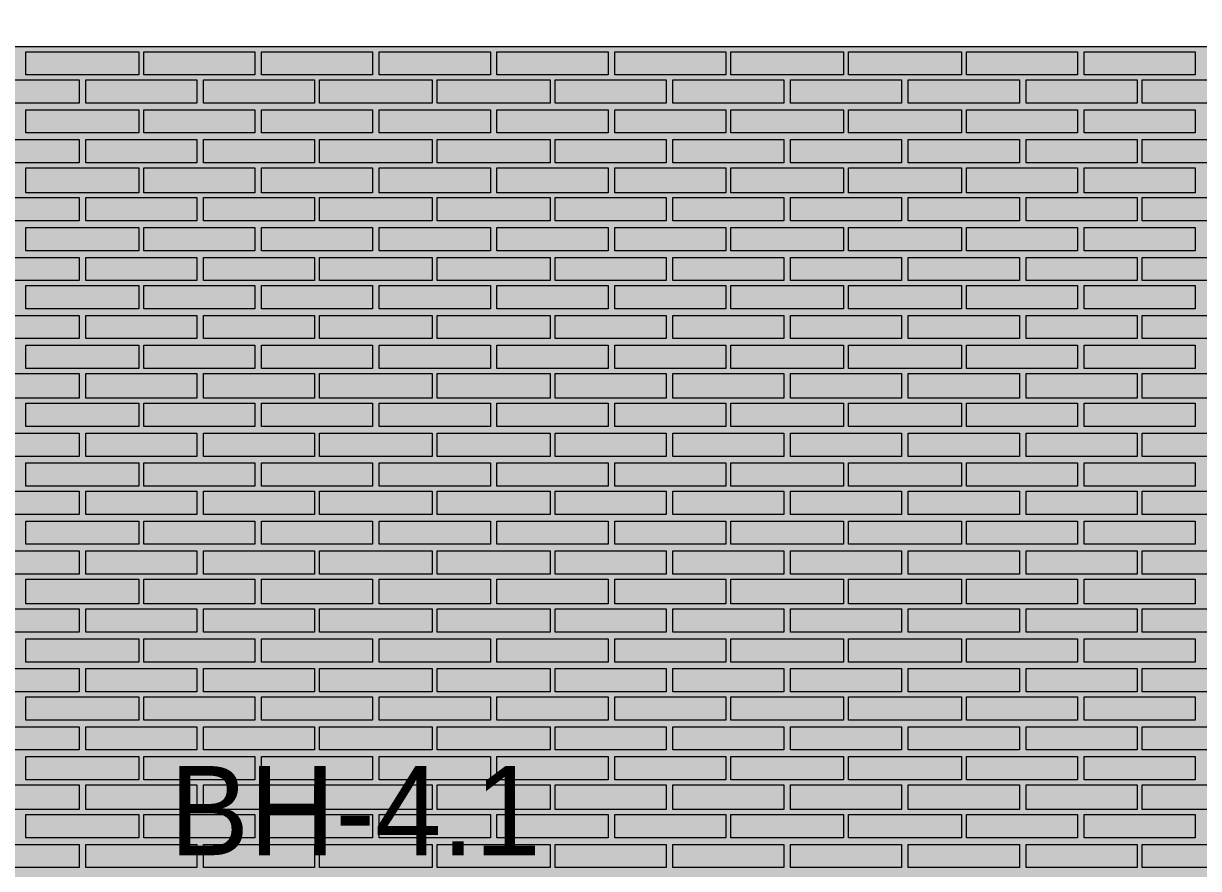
# Model space of a CAD drawing. Header units: millimetres. Extents: x -28928 to 100580, y -22867 to 36490.
# Drawn here: x 56261 to 59258, y 27993 to 30148 of the extents above; entities that cross this region are included whole.
import ezdxf

# ---------------------------------------------------------------- set-up
doc = ezdxf.new("R2010")
doc.units = ezdxf.units.MM
doc.layers.add('PDF _Геометрия', color=7, linetype='Continuous', true_color=0x8f8e8d)
doc.layers.add('PDF _Сплошная заливка', color=7, linetype='Continuous', true_color=0xffffff)
doc.layers.add('PDF _Текст', color=7, linetype='Continuous')

msp = doc.modelspace()

# ---------------------------------------------------------------- hatches: boundary and pattern name
at = {"layer": 'PDF _Сплошная заливка', "true_color": 0xdcd6cf, "transparency": 33554559}
msp.add_hatch(color=254, dxfattribs=at).paths.add_polyline_path([(64868.4, 16343.4), (64868.4, 19592.6), (66268.7, 19592.6), (66268.7, 16343.4), (82239.9, 16343.4), (82239.9, 30089.1), (52662.6, 30089.1), (52662.6, 16343.4), (62173.4, 16343.4), (62173.4, 19592.6), (64271.8, 19592.6), (64271.8, 16343.4)])

# ---------------------------------------------------------------- linework, layer by layer
at = {"layer": 'PDF _Геометрия', "color": 7, "lineweight": 9}
msp.add_lwpolyline([(82320.3, 30089.1), (82320.3, 30207.6), (82320.3, 30089.1), (-21934.3, 30089.1), (-21934.3, 30207.6), (82320.3, 30207.6)], dxfattribs=at)
at = {"layer": 'PDF _Геометрия', "lineweight": 9}
for points in [[(56554.9, 30076.4), (56554.9, 30017.2), (56267.2, 30017.2), (56267.2, 30076.4)], [(56851.1, 30076.4), (56851.1, 30017.2), (56567.6, 30017.2), (56567.6, 30076.4)], [(57151.4, 30076.4), (57151.4, 30017.2), (56868, 30017.2), (56868, 30076.4)], [(57451.8, 30076.4), (57451.8, 30017.2), (57168.4, 30017.2), (57168.4, 30076.4)], [(57752.2, 30076.4), (57752.2, 30017.2), (57468.7, 30017.2), (57468.7, 30076.4)], [(58052.6, 30076.4), (58052.6, 30017.2), (57769.1, 30017.2), (57769.1, 30076.4)], [(58353, 30076.4), (58353, 30017.2), (58065.3, 30017.2), (58065.3, 30076.4)], [(58653.4, 30076.4), (58653.4, 30017.2), (58365.7, 30017.2), (58365.7, 30076.4)], [(58949.5, 30076.4), (58949.5, 30017.2), (58666.1, 30017.2), (58666.1, 30076.4)], [(59249.9, 30076.4), (59249.9, 30017.2), (58966.4, 30017.2), (58966.4, 30076.4)], [(56402.6, 29945.3), (56258.7, 29945.3), (56119.1, 29945.3), (56119.1, 30004.5), (56258.7, 30004.5), (56402.6, 30004.5)], [(56703, 29945.3), (56559.1, 29945.3), (56419.5, 29945.3), (56419.5, 30004.5), (56559.1, 30004.5), (56703, 30004.5)], [(57003.4, 29945.3), (56859.5, 29945.3), (56719.9, 29945.3), (56719.9, 30004.5), (56859.5, 30004.5), (57003.4, 30004.5)], [(57303.7, 29945.3), (57159.9, 29945.3), (57016.1, 29945.3), (57016.1, 30004.5), (57159.9, 30004.5), (57303.7, 30004.5)], [(57604.1, 29945.3), (57460.3, 29945.3), (57316.4, 29945.3), (57316.4, 30004.5), (57460.3, 30004.5), (57604.1, 30004.5)], [(57900.3, 29945.3), (57760.7, 29945.3), (57616.8, 29945.3), (57616.8, 30004.5), (57760.7, 30004.5), (57900.3, 30004.5)], [(58200.7, 29945.3), (58061.1, 29945.3), (57917.2, 29945.3), (57917.2, 30004.5), (58061.1, 30004.5), (58200.7, 30004.5)], [(58501.1, 29945.3), (58361.4, 29945.3), (58217.6, 29945.3), (58217.6, 30004.5), (58361.4, 30004.5), (58501.1, 30004.5)], [(58801.4, 29945.3), (58657.6, 29945.3), (58518, 29945.3), (58518, 30004.5), (58657.6, 30004.5), (58801.4, 30004.5)], [(59101.8, 29945.3), (58958, 29945.3), (58818.4, 29945.3), (58818.4, 30004.5), (58958, 30004.5), (59101.8, 30004.5)], [(59402.2, 29945.3), (59258.4, 29945.3), (59114.5, 29945.3), (59114.5, 30004.5), (59258.4, 30004.5), (59402.2, 30004.5)], [(56554.9, 29928.4), (56554.9, 29869.1), (56267.2, 29869.1), (56267.2, 29928.4)], [(56851.1, 29928.4), (56851.1, 29869.1), (56567.6, 29869.1), (56567.6, 29928.4)], [(57151.4, 29928.4), (57151.4, 29869.1), (56868, 29869.1), (56868, 29928.4)], [(57451.8, 29928.4), (57451.8, 29869.1), (57168.4, 29869.1), (57168.4, 29928.4)], [(57752.2, 29928.4), (57752.2, 29869.1), (57468.7, 29869.1), (57468.7, 29928.4)], [(58052.6, 29928.4), (58052.6, 29869.1), (57769.1, 29869.1), (57769.1, 29928.4)], [(58353, 29928.4), (58353, 29869.1), (58065.3, 29869.1), (58065.3, 29928.4)], [(58653.4, 29928.4), (58653.4, 29869.1), (58365.7, 29869.1), (58365.7, 29928.4)], [(58949.5, 29928.4), (58949.5, 29869.1), (58666.1, 29869.1), (58666.1, 29928.4)], [(59249.9, 29928.4), (59249.9, 29869.1), (58966.4, 29869.1), (58966.4, 29928.4)], [(56402.6, 29793), (56258.7, 29793), (56119.1, 29793), (56119.1, 29852.2), (56258.7, 29852.2), (56402.6, 29852.2)], [(56703, 29793), (56559.1, 29793), (56419.5, 29793), (56419.5, 29852.2), (56559.1, 29852.2), (56703, 29852.2)], [(57003.4, 29793), (56859.5, 29793), (56719.9, 29793), (56719.9, 29852.2), (56859.5, 29852.2), (57003.4, 29852.2)], [(57303.7, 29793), (57159.9, 29793), (57016.1, 29793), (57016.1, 29852.2), (57159.9, 29852.2), (57303.7, 29852.2)], [(57604.1, 29793), (57460.3, 29793), (57316.4, 29793), (57316.4, 29852.2), (57460.3, 29852.2), (57604.1, 29852.2)], [(57900.3, 29793), (57760.7, 29793), (57616.8, 29793), (57616.8, 29852.2), (57760.7, 29852.2), (57900.3, 29852.2)], [(58200.7, 29793), (58061.1, 29793), (57917.2, 29793), (57917.2, 29852.2), (58061.1, 29852.2), (58200.7, 29852.2)], [(58501.1, 29793), (58361.4, 29793), (58217.6, 29793), (58217.6, 29852.2), (58361.4, 29852.2), (58501.1, 29852.2)], [(58801.4, 29793), (58657.6, 29793), (58518, 29793), (58518, 29852.2), (58657.6, 29852.2), (58801.4, 29852.2)], [(59101.8, 29793), (58958, 29793), (58818.4, 29793), (58818.4, 29852.2), (58958, 29852.2), (59101.8, 29852.2)], [(59402.2, 29793), (59258.4, 29793), (59114.5, 29793), (59114.5, 29852.2), (59258.4, 29852.2), (59402.2, 29852.2)], [(56554.9, 29780.3), (56554.9, 29716.8), (56267.2, 29716.8), (56267.2, 29780.3)], [(56851.1, 29780.3), (56851.1, 29716.8), (56567.6, 29716.8), (56567.6, 29780.3)], [(57151.4, 29780.3), (57151.4, 29716.8), (56868, 29716.8), (56868, 29780.3)], [(57451.8, 29780.3), (57451.8, 29716.8), (57168.4, 29716.8), (57168.4, 29780.3)], [(57752.2, 29780.3), (57752.2, 29716.8), (57468.7, 29716.8), (57468.7, 29780.3)], [(58052.6, 29780.3), (58052.6, 29716.8), (57769.1, 29716.8), (57769.1, 29780.3)], [(58353, 29780.3), (58353, 29716.8), (58065.3, 29716.8), (58065.3, 29780.3)], [(58653.4, 29780.3), (58653.4, 29716.8), (58365.7, 29716.8), (58365.7, 29780.3)], [(58949.5, 29780.3), (58949.5, 29716.8), (58666.1, 29716.8), (58666.1, 29780.3)], [(59249.9, 29780.3), (59249.9, 29716.8), (58966.4, 29716.8), (58966.4, 29780.3)], [(56402.6, 29644.9), (56258.7, 29644.9), (56119.1, 29644.9), (56119.1, 29704.1), (56258.7, 29704.1), (56402.6, 29704.1)], [(56703, 29644.9), (56559.1, 29644.9), (56419.5, 29644.9), (56419.5, 29704.1), (56559.1, 29704.1), (56703, 29704.1)], [(57003.4, 29644.9), (56859.5, 29644.9), (56719.9, 29644.9), (56719.9, 29704.1), (56859.5, 29704.1), (57003.4, 29704.1)], [(57303.7, 29644.9), (57159.9, 29644.9), (57016.1, 29644.9), (57016.1, 29704.1), (57159.9, 29704.1), (57303.7, 29704.1)], [(57604.1, 29644.9), (57460.3, 29644.9), (57316.4, 29644.9), (57316.4, 29704.1), (57460.3, 29704.1), (57604.1, 29704.1)], [(57900.3, 29644.9), (57760.7, 29644.9), (57616.8, 29644.9), (57616.8, 29704.1), (57760.7, 29704.1), (57900.3, 29704.1)], [(58200.7, 29644.9), (58061.1, 29644.9), (57917.2, 29644.9), (57917.2, 29704.1), (58061.1, 29704.1), (58200.7, 29704.1)], [(58501.1, 29644.9), (58361.4, 29644.9), (58217.6, 29644.9), (58217.6, 29704.1), (58361.4, 29704.1), (58501.1, 29704.1)], [(58801.4, 29644.9), (58657.6, 29644.9), (58518, 29644.9), (58518, 29704.1), (58657.6, 29704.1), (58801.4, 29704.1)], [(59101.8, 29644.9), (58958, 29644.9), (58818.4, 29644.9), (58818.4, 29704.1), (58958, 29704.1), (59101.8, 29704.1)], [(59402.2, 29644.9), (59258.4, 29644.9), (59114.5, 29644.9), (59114.5, 29704.1), (59258.4, 29704.1), (59402.2, 29704.1)], [(56554.9, 29628), (56554.9, 29568.7), (56267.2, 29568.7), (56267.2, 29628)], [(56851.1, 29628), (56851.1, 29568.7), (56567.6, 29568.7), (56567.6, 29628)], [(57151.4, 29628), (57151.4, 29568.7), (56868, 29568.7), (56868, 29628)], [(57451.8, 29628), (57451.8, 29568.7), (57168.4, 29568.7), (57168.4, 29628)], [(57752.2, 29628), (57752.2, 29568.7), (57468.7, 29568.7), (57468.7, 29628)], [(58052.6, 29628), (58052.6, 29568.7), (57769.1, 29568.7), (57769.1, 29628)], [(58353, 29628), (58353, 29568.7), (58065.3, 29568.7), (58065.3, 29628)], [(58653.4, 29628), (58653.4, 29568.7), (58365.7, 29568.7), (58365.7, 29628)], [(58949.5, 29628), (58949.5, 29568.7), (58666.1, 29568.7), (58666.1, 29628)], [(59249.9, 29628), (59249.9, 29568.7), (58966.4, 29568.7), (58966.4, 29628)], [(56402.6, 29492.6), (56258.7, 29492.6), (56119.1, 29492.6), (56119.1, 29551.8), (56258.7, 29551.8), (56402.6, 29551.8)], [(56703, 29492.6), (56559.1, 29492.6), (56419.5, 29492.6), (56419.5, 29551.8), (56559.1, 29551.8), (56703, 29551.8)], [(57003.4, 29492.6), (56859.5, 29492.6), (56719.9, 29492.6), (56719.9, 29551.8), (56859.5, 29551.8), (57003.4, 29551.8)], [(57303.7, 29492.6), (57159.9, 29492.6), (57016.1, 29492.6), (57016.1, 29551.8), (57159.9, 29551.8), (57303.7, 29551.8)], [(57604.1, 29492.6), (57460.3, 29492.6), (57316.4, 29492.6), (57316.4, 29551.8), (57460.3, 29551.8), (57604.1, 29551.8)], [(57900.3, 29492.6), (57760.7, 29492.6), (57616.8, 29492.6), (57616.8, 29551.8), (57760.7, 29551.8), (57900.3, 29551.8)], [(58200.7, 29492.6), (58061.1, 29492.6), (57917.2, 29492.6), (57917.2, 29551.8), (58061.1, 29551.8), (58200.7, 29551.8)], [(58501.1, 29492.6), (58361.4, 29492.6), (58217.6, 29492.6), (58217.6, 29551.8), (58361.4, 29551.8), (58501.1, 29551.8)], [(58801.4, 29492.6), (58657.6, 29492.6), (58518, 29492.6), (58518, 29551.8), (58657.6, 29551.8), (58801.4, 29551.8)], [(59101.8, 29492.6), (58958, 29492.6), (58818.4, 29492.6), (58818.4, 29551.8), (58958, 29551.8), (59101.8, 29551.8)], [(59402.2, 29492.6), (59258.4, 29492.6), (59114.5, 29492.6), (59114.5, 29551.8), (59258.4, 29551.8), (59402.2, 29551.8)], [(56554.9, 29479.9), (56554.9, 29420.7), (56267.2, 29420.7), (56267.2, 29479.9)], [(56851.1, 29479.9), (56851.1, 29420.7), (56567.6, 29420.7), (56567.6, 29479.9)], [(57151.4, 29479.9), (57151.4, 29420.7), (56868, 29420.7), (56868, 29479.9)], [(57451.8, 29479.9), (57451.8, 29420.7), (57168.4, 29420.7), (57168.4, 29479.9)], [(57752.2, 29479.9), (57752.2, 29420.7), (57468.7, 29420.7), (57468.7, 29479.9)], [(58052.6, 29479.9), (58052.6, 29420.7), (57769.1, 29420.7), (57769.1, 29479.9)], [(58353, 29479.9), (58353, 29420.7), (58065.3, 29420.7), (58065.3, 29479.9)], [(58653.4, 29479.9), (58653.4, 29420.7), (58365.7, 29420.7), (58365.7, 29479.9)], [(58949.5, 29479.9), (58949.5, 29420.7), (58666.1, 29420.7), (58666.1, 29479.9)], [(59249.9, 29479.9), (59249.9, 29420.7), (58966.4, 29420.7), (58966.4, 29479.9)], [(56402.6, 29344.5), (56258.7, 29344.5), (56119.1, 29344.5), (56119.1, 29403.7), (56258.7, 29403.7), (56402.6, 29403.7)], [(56703, 29344.5), (56559.1, 29344.5), (56419.5, 29344.5), (56419.5, 29403.7), (56559.1, 29403.7), (56703, 29403.7)], [(57003.4, 29344.5), (56859.5, 29344.5), (56719.9, 29344.5), (56719.9, 29403.7), (56859.5, 29403.7), (57003.4, 29403.7)], [(57303.7, 29344.5), (57159.9, 29344.5), (57016.1, 29344.5), (57016.1, 29403.7), (57159.9, 29403.7), (57303.7, 29403.7)], [(57604.1, 29344.5), (57460.3, 29344.5), (57316.4, 29344.5), (57316.4, 29403.7), (57460.3, 29403.7), (57604.1, 29403.7)], [(57900.3, 29344.5), (57760.7, 29344.5), (57616.8, 29344.5), (57616.8, 29403.7), (57760.7, 29403.7), (57900.3, 29403.7)], [(58200.7, 29344.5), (58061.1, 29344.5), (57917.2, 29344.5), (57917.2, 29403.7), (58061.1, 29403.7), (58200.7, 29403.7)], [(58501.1, 29344.5), (58361.4, 29344.5), (58217.6, 29344.5), (58217.6, 29403.7), (58361.4, 29403.7), (58501.1, 29403.7)], [(58801.4, 29344.5), (58657.6, 29344.5), (58518, 29344.5), (58518, 29403.7), (58657.6, 29403.7), (58801.4, 29403.7)], [(59101.8, 29344.5), (58958, 29344.5), (58818.4, 29344.5), (58818.4, 29403.7), (58958, 29403.7), (59101.8, 29403.7)], [(59402.2, 29344.5), (59258.4, 29344.5), (59114.5, 29344.5), (59114.5, 29403.7), (59258.4, 29403.7), (59402.2, 29403.7)], [(56554.9, 29327.6), (56554.9, 29268.4), (56267.2, 29268.4), (56267.2, 29327.6)], [(56851.1, 29327.6), (56851.1, 29268.4), (56567.6, 29268.4), (56567.6, 29327.6)], [(57151.4, 29327.6), (57151.4, 29268.4), (56868, 29268.4), (56868, 29327.6)], [(57451.8, 29327.6), (57451.8, 29268.4), (57168.4, 29268.4), (57168.4, 29327.6)], [(57752.2, 29327.6), (57752.2, 29268.4), (57468.7, 29268.4), (57468.7, 29327.6)], [(58052.6, 29327.6), (58052.6, 29268.4), (57769.1, 29268.4), (57769.1, 29327.6)], [(58353, 29327.6), (58353, 29268.4), (58065.3, 29268.4), (58065.3, 29327.6)], [(58653.4, 29327.6), (58653.4, 29268.4), (58365.7, 29268.4), (58365.7, 29327.6)], [(58949.5, 29327.6), (58949.5, 29268.4), (58666.1, 29268.4), (58666.1, 29327.6)], [(59249.9, 29327.6), (59249.9, 29268.4), (58966.4, 29268.4), (58966.4, 29327.6)], [(56402.6, 29192.2), (56258.7, 29192.2), (56119.1, 29192.2), (56119.1, 29255.7), (56258.7, 29255.7), (56402.6, 29255.7)], [(56703, 29192.2), (56559.1, 29192.2), (56419.5, 29192.2), (56419.5, 29255.7), (56559.1, 29255.7), (56703, 29255.7)], [(57003.4, 29192.2), (56859.5, 29192.2), (56719.9, 29192.2), (56719.9, 29255.7), (56859.5, 29255.7), (57003.4, 29255.7)], [(57303.7, 29192.2), (57159.9, 29192.2), (57016.1, 29192.2), (57016.1, 29255.7), (57159.9, 29255.7), (57303.7, 29255.7)], [(57604.1, 29192.2), (57460.3, 29192.2), (57316.4, 29192.2), (57316.4, 29255.7), (57460.3, 29255.7), (57604.1, 29255.7)], [(57900.3, 29192.2), (57760.7, 29192.2), (57616.8, 29192.2), (57616.8, 29255.7), (57760.7, 29255.7), (57900.3, 29255.7)], [(58200.7, 29192.2), (58061.1, 29192.2), (57917.2, 29192.2), (57917.2, 29255.7), (58061.1, 29255.7), (58200.7, 29255.7)], [(58501.1, 29192.2), (58361.4, 29192.2), (58217.6, 29192.2), (58217.6, 29255.7), (58361.4, 29255.7), (58501.1, 29255.7)], [(58801.4, 29192.2), (58657.6, 29192.2), (58518, 29192.2), (58518, 29255.7), (58657.6, 29255.7), (58801.4, 29255.7)], [(59101.8, 29192.2), (58958, 29192.2), (58818.4, 29192.2), (58818.4, 29255.7), (58958, 29255.7), (59101.8, 29255.7)], [(59402.2, 29192.2), (59258.4, 29192.2), (59114.5, 29192.2), (59114.5, 29255.7), (59258.4, 29255.7), (59402.2, 29255.7)], [(56554.9, 29179.5), (56554.9, 29120.3), (56267.2, 29120.3), (56267.2, 29179.5)], [(56851.1, 29179.5), (56851.1, 29120.3), (56567.6, 29120.3), (56567.6, 29179.5)], [(57151.4, 29179.5), (57151.4, 29120.3), (56868, 29120.3), (56868, 29179.5)], [(57451.8, 29179.5), (57451.8, 29120.3), (57168.4, 29120.3), (57168.4, 29179.5)], [(57752.2, 29179.5), (57752.2, 29120.3), (57468.7, 29120.3), (57468.7, 29179.5)], [(58052.6, 29179.5), (58052.6, 29120.3), (57769.1, 29120.3), (57769.1, 29179.5)], [(58353, 29179.5), (58353, 29120.3), (58065.3, 29120.3), (58065.3, 29179.5)], [(58653.4, 29179.5), (58653.4, 29120.3), (58365.7, 29120.3), (58365.7, 29179.5)], [(58949.5, 29179.5), (58949.5, 29120.3), (58666.1, 29120.3), (58666.1, 29179.5)], [(59249.9, 29179.5), (59249.9, 29120.3), (58966.4, 29120.3), (58966.4, 29179.5)], [(56402.6, 29044.1), (56258.7, 29044.1), (56119.1, 29044.1), (56119.1, 29103.4), (56258.7, 29103.4), (56402.6, 29103.4)], [(56703, 29044.1), (56559.1, 29044.1), (56419.5, 29044.1), (56419.5, 29103.4), (56559.1, 29103.4), (56703, 29103.4)], [(57003.4, 29044.1), (56859.5, 29044.1), (56719.9, 29044.1), (56719.9, 29103.4), (56859.5, 29103.4), (57003.4, 29103.4)], [(57303.7, 29044.1), (57159.9, 29044.1), (57016.1, 29044.1), (57016.1, 29103.4), (57159.9, 29103.4), (57303.7, 29103.4)], [(57604.1, 29044.1), (57460.3, 29044.1), (57316.4, 29044.1), (57316.4, 29103.4), (57460.3, 29103.4), (57604.1, 29103.4)], [(57900.3, 29044.1), (57760.7, 29044.1), (57616.8, 29044.1), (57616.8, 29103.4), (57760.7, 29103.4), (57900.3, 29103.4)], [(58200.7, 29044.1), (58061.1, 29044.1), (57917.2, 29044.1), (57917.2, 29103.4), (58061.1, 29103.4), (58200.7, 29103.4)], [(58501.1, 29044.1), (58361.4, 29044.1), (58217.6, 29044.1), (58217.6, 29103.4), (58361.4, 29103.4), (58501.1, 29103.4)], [(58801.4, 29044.1), (58657.6, 29044.1), (58518, 29044.1), (58518, 29103.4), (58657.6, 29103.4), (58801.4, 29103.4)], [(59101.8, 29044.1), (58958, 29044.1), (58818.4, 29044.1), (58818.4, 29103.4), (58958, 29103.4), (59101.8, 29103.4)], [(59402.2, 29044.1), (59258.4, 29044.1), (59114.5, 29044.1), (59114.5, 29103.4), (59258.4, 29103.4), (59402.2, 29103.4)], [(56554.9, 29027.2), (56554.9, 28968), (56267.2, 28968), (56267.2, 29027.2)], [(56851.1, 29027.2), (56851.1, 28968), (56567.6, 28968), (56567.6, 29027.2)], [(57151.4, 29027.2), (57151.4, 28968), (56868, 28968), (56868, 29027.2)], [(57451.8, 29027.2), (57451.8, 28968), (57168.4, 28968), (57168.4, 29027.2)], [(57752.2, 29027.2), (57752.2, 28968), (57468.7, 28968), (57468.7, 29027.2)], [(58052.6, 29027.2), (58052.6, 28968), (57769.1, 28968), (57769.1, 29027.2)], [(58353, 29027.2), (58353, 28968), (58065.3, 28968), (58065.3, 29027.2)], [(58653.4, 29027.2), (58653.4, 28968), (58365.7, 28968), (58365.7, 29027.2)], [(58949.5, 29027.2), (58949.5, 28968), (58666.1, 28968), (58666.1, 29027.2)], [(59249.9, 29027.2), (59249.9, 28968), (58966.4, 28968), (58966.4, 29027.2)], [(56402.6, 28896), (56258.7, 28896), (56119.1, 28896), (56119.1, 28955.3), (56258.7, 28955.3), (56402.6, 28955.3)], [(56703, 28896), (56559.1, 28896), (56419.5, 28896), (56419.5, 28955.3), (56559.1, 28955.3), (56703, 28955.3)], [(57003.4, 28896), (56859.5, 28896), (56719.9, 28896), (56719.9, 28955.3), (56859.5, 28955.3), (57003.4, 28955.3)], [(57303.7, 28896), (57159.9, 28896), (57016.1, 28896), (57016.1, 28955.3), (57159.9, 28955.3), (57303.7, 28955.3)], [(57604.1, 28896), (57460.3, 28896), (57316.4, 28896), (57316.4, 28955.3), (57460.3, 28955.3), (57604.1, 28955.3)], [(57900.3, 28896), (57760.7, 28896), (57616.8, 28896), (57616.8, 28955.3), (57760.7, 28955.3), (57900.3, 28955.3)], [(58200.7, 28896), (58061.1, 28896), (57917.2, 28896), (57917.2, 28955.3), (58061.1, 28955.3), (58200.7, 28955.3)], [(58501.1, 28896), (58361.4, 28896), (58217.6, 28896), (58217.6, 28955.3), (58361.4, 28955.3), (58501.1, 28955.3)], [(58801.4, 28896), (58657.6, 28896), (58518, 28896), (58518, 28955.3), (58657.6, 28955.3), (58801.4, 28955.3)], [(59101.8, 28896), (58958, 28896), (58818.4, 28896), (58818.4, 28955.3), (58958, 28955.3), (59101.8, 28955.3)], [(59402.2, 28896), (59258.4, 28896), (59114.5, 28896), (59114.5, 28955.3), (59258.4, 28955.3), (59402.2, 28955.3)], [(56554.9, 28879.1), (56554.9, 28819.9), (56267.2, 28819.9), (56267.2, 28879.1)], [(56851.1, 28879.1), (56851.1, 28819.9), (56567.6, 28819.9), (56567.6, 28879.1)], [(57151.4, 28879.1), (57151.4, 28819.9), (56868, 28819.9), (56868, 28879.1)], [(57451.8, 28879.1), (57451.8, 28819.9), (57168.4, 28819.9), (57168.4, 28879.1)], [(57752.2, 28879.1), (57752.2, 28819.9), (57468.7, 28819.9), (57468.7, 28879.1)], [(58052.6, 28879.1), (58052.6, 28819.9), (57769.1, 28819.9), (57769.1, 28879.1)], [(58353, 28879.1), (58353, 28819.9), (58065.3, 28819.9), (58065.3, 28879.1)], [(58653.4, 28879.1), (58653.4, 28819.9), (58365.7, 28819.9), (58365.7, 28879.1)], [(58949.5, 28879.1), (58949.5, 28819.9), (58666.1, 28819.9), (58666.1, 28879.1)], [(59249.9, 28879.1), (59249.9, 28819.9), (58966.4, 28819.9), (58966.4, 28879.1)], [(56402.6, 28743.7), (56258.7, 28743.7), (56119.1, 28743.7), (56119.1, 28803), (56258.7, 28803), (56402.6, 28803)], [(56703, 28743.7), (56559.1, 28743.7), (56419.5, 28743.7), (56419.5, 28803), (56559.1, 28803), (56703, 28803)], [(57003.4, 28743.7), (56859.5, 28743.7), (56719.9, 28743.7), (56719.9, 28803), (56859.5, 28803), (57003.4, 28803)], [(57303.7, 28743.7), (57159.9, 28743.7), (57016.1, 28743.7), (57016.1, 28803), (57159.9, 28803), (57303.7, 28803)], [(57604.1, 28743.7), (57460.3, 28743.7), (57316.4, 28743.7), (57316.4, 28803), (57460.3, 28803), (57604.1, 28803)], [(57900.3, 28743.7), (57760.7, 28743.7), (57616.8, 28743.7), (57616.8, 28803), (57760.7, 28803), (57900.3, 28803)], [(58200.7, 28743.7), (58061.1, 28743.7), (57917.2, 28743.7), (57917.2, 28803), (58061.1, 28803), (58200.7, 28803)], [(58501.1, 28743.7), (58361.4, 28743.7), (58217.6, 28743.7), (58217.6, 28803), (58361.4, 28803), (58501.1, 28803)], [(58801.4, 28743.7), (58657.6, 28743.7), (58518, 28743.7), (58518, 28803), (58657.6, 28803), (58801.4, 28803)], [(59101.8, 28743.7), (58958, 28743.7), (58818.4, 28743.7), (58818.4, 28803), (58958, 28803), (59101.8, 28803)], [(59402.2, 28743.7), (59258.4, 28743.7), (59114.5, 28743.7), (59114.5, 28803), (59258.4, 28803), (59402.2, 28803)], [(56554.9, 28731), (56554.9, 28667.6), (56267.2, 28667.6), (56267.2, 28731)], [(56851.1, 28731), (56851.1, 28667.6), (56567.6, 28667.6), (56567.6, 28731)], [(57151.4, 28731), (57151.4, 28667.6), (56868, 28667.6), (56868, 28731)], [(57451.8, 28731), (57451.8, 28667.6), (57168.4, 28667.6), (57168.4, 28731)], [(57752.2, 28731), (57752.2, 28667.6), (57468.7, 28667.6), (57468.7, 28731)], [(58052.6, 28731), (58052.6, 28667.6), (57769.1, 28667.6), (57769.1, 28731)], [(58353, 28731), (58353, 28667.6), (58065.3, 28667.6), (58065.3, 28731)], [(58653.4, 28731), (58653.4, 28667.6), (58365.7, 28667.6), (58365.7, 28731)], [(58949.5, 28731), (58949.5, 28667.6), (58666.1, 28667.6), (58666.1, 28731)], [(59249.9, 28731), (59249.9, 28667.6), (58966.4, 28667.6), (58966.4, 28731)], [(56402.6, 28595.7), (56258.7, 28595.7), (56119.1, 28595.7), (56119.1, 28654.9), (56258.7, 28654.9), (56402.6, 28654.9)], [(56703, 28595.7), (56559.1, 28595.7), (56419.5, 28595.7), (56419.5, 28654.9), (56559.1, 28654.9), (56703, 28654.9)], [(57003.4, 28595.7), (56859.5, 28595.7), (56719.9, 28595.7), (56719.9, 28654.9), (56859.5, 28654.9), (57003.4, 28654.9)], [(57303.7, 28595.7), (57159.9, 28595.7), (57016.1, 28595.7), (57016.1, 28654.9), (57159.9, 28654.9), (57303.7, 28654.9)], [(57604.1, 28595.7), (57460.3, 28595.7), (57316.4, 28595.7), (57316.4, 28654.9), (57460.3, 28654.9), (57604.1, 28654.9)], [(57900.3, 28595.7), (57760.7, 28595.7), (57616.8, 28595.7), (57616.8, 28654.9), (57760.7, 28654.9), (57900.3, 28654.9)], [(58200.7, 28595.7), (58061.1, 28595.7), (57917.2, 28595.7), (57917.2, 28654.9), (58061.1, 28654.9), (58200.7, 28654.9)], [(58501.1, 28595.7), (58361.4, 28595.7), (58217.6, 28595.7), (58217.6, 28654.9), (58361.4, 28654.9), (58501.1, 28654.9)], [(58801.4, 28595.7), (58657.6, 28595.7), (58518, 28595.7), (58518, 28654.9), (58657.6, 28654.9), (58801.4, 28654.9)], [(59101.8, 28595.7), (58958, 28595.7), (58818.4, 28595.7), (58818.4, 28654.9), (58958, 28654.9), (59101.8, 28654.9)], [(59402.2, 28595.7), (59258.4, 28595.7), (59114.5, 28595.7), (59114.5, 28654.9), (59258.4, 28654.9), (59402.2, 28654.9)], [(56554.9, 28578.7), (56554.9, 28519.5), (56267.2, 28519.5), (56267.2, 28578.7)], [(56851.1, 28578.7), (56851.1, 28519.5), (56567.6, 28519.5), (56567.6, 28578.7)], [(57151.4, 28578.7), (57151.4, 28519.5), (56868, 28519.5), (56868, 28578.7)], [(57451.8, 28578.7), (57451.8, 28519.5), (57168.4, 28519.5), (57168.4, 28578.7)], [(57752.2, 28578.7), (57752.2, 28519.5), (57468.7, 28519.5), (57468.7, 28578.7)], [(58052.6, 28578.7), (58052.6, 28519.5), (57769.1, 28519.5), (57769.1, 28578.7)], [(58353, 28578.7), (58353, 28519.5), (58065.3, 28519.5), (58065.3, 28578.7)], [(58653.4, 28578.7), (58653.4, 28519.5), (58365.7, 28519.5), (58365.7, 28578.7)], [(58949.5, 28578.7), (58949.5, 28519.5), (58666.1, 28519.5), (58666.1, 28578.7)], [(59249.9, 28578.7), (59249.9, 28519.5), (58966.4, 28519.5), (58966.4, 28578.7)], [(56402.6, 28443.4), (56258.7, 28443.4), (56119.1, 28443.4), (56119.1, 28502.6), (56258.7, 28502.6), (56402.6, 28502.6)], [(56703, 28443.4), (56559.1, 28443.4), (56419.5, 28443.4), (56419.5, 28502.6), (56559.1, 28502.6), (56703, 28502.6)], [(57003.4, 28443.4), (56859.5, 28443.4), (56719.9, 28443.4), (56719.9, 28502.6), (56859.5, 28502.6), (57003.4, 28502.6)], [(57303.7, 28443.4), (57159.9, 28443.4), (57016.1, 28443.4), (57016.1, 28502.6), (57159.9, 28502.6), (57303.7, 28502.6)], [(57604.1, 28443.4), (57460.3, 28443.4), (57316.4, 28443.4), (57316.4, 28502.6), (57460.3, 28502.6), (57604.1, 28502.6)], [(57900.3, 28443.4), (57760.7, 28443.4), (57616.8, 28443.4), (57616.8, 28502.6), (57760.7, 28502.6), (57900.3, 28502.6)], [(58200.7, 28443.4), (58061.1, 28443.4), (57917.2, 28443.4), (57917.2, 28502.6), (58061.1, 28502.6), (58200.7, 28502.6)], [(58501.1, 28443.4), (58361.4, 28443.4), (58217.6, 28443.4), (58217.6, 28502.6), (58361.4, 28502.6), (58501.1, 28502.6)], [(58801.4, 28443.4), (58657.6, 28443.4), (58518, 28443.4), (58518, 28502.6), (58657.6, 28502.6), (58801.4, 28502.6)], [(59101.8, 28443.4), (58958, 28443.4), (58818.4, 28443.4), (58818.4, 28502.6), (58958, 28502.6), (59101.8, 28502.6)], [(59402.2, 28443.4), (59258.4, 28443.4), (59114.5, 28443.4), (59114.5, 28502.6), (59258.4, 28502.6), (59402.2, 28502.6)], [(56554.9, 28430.7), (56554.9, 28371.4), (56267.2, 28371.4), (56267.2, 28430.7)], [(56851.1, 28430.7), (56851.1, 28371.4), (56567.6, 28371.4), (56567.6, 28430.7)], [(57151.4, 28430.7), (57151.4, 28371.4), (56868, 28371.4), (56868, 28430.7)], [(57451.8, 28430.7), (57451.8, 28371.4), (57168.4, 28371.4), (57168.4, 28430.7)], [(57752.2, 28430.7), (57752.2, 28371.4), (57468.7, 28371.4), (57468.7, 28430.7)], [(58052.6, 28430.7), (58052.6, 28371.4), (57769.1, 28371.4), (57769.1, 28430.7)], [(58353, 28430.7), (58353, 28371.4), (58065.3, 28371.4), (58065.3, 28430.7)], [(58653.4, 28430.7), (58653.4, 28371.4), (58365.7, 28371.4), (58365.7, 28430.7)], [(58949.5, 28430.7), (58949.5, 28371.4), (58666.1, 28371.4), (58666.1, 28430.7)], [(59249.9, 28430.7), (59249.9, 28371.4), (58966.4, 28371.4), (58966.4, 28430.7)], [(56402.6, 28295.3), (56258.7, 28295.3), (56119.1, 28295.3), (56119.1, 28354.5), (56258.7, 28354.5), (56402.6, 28354.5)], [(56703, 28295.3), (56559.1, 28295.3), (56419.5, 28295.3), (56419.5, 28354.5), (56559.1, 28354.5), (56703, 28354.5)], [(57003.4, 28295.3), (56859.5, 28295.3), (56719.9, 28295.3), (56719.9, 28354.5), (56859.5, 28354.5), (57003.4, 28354.5)], [(57303.7, 28295.3), (57159.9, 28295.3), (57016.1, 28295.3), (57016.1, 28354.5), (57159.9, 28354.5), (57303.7, 28354.5)], [(57604.1, 28295.3), (57460.3, 28295.3), (57316.4, 28295.3), (57316.4, 28354.5), (57460.3, 28354.5), (57604.1, 28354.5)], [(57900.3, 28295.3), (57760.7, 28295.3), (57616.8, 28295.3), (57616.8, 28354.5), (57760.7, 28354.5), (57900.3, 28354.5)], [(58200.7, 28295.3), (58061.1, 28295.3), (57917.2, 28295.3), (57917.2, 28354.5), (58061.1, 28354.5), (58200.7, 28354.5)], [(58501.1, 28295.3), (58361.4, 28295.3), (58217.6, 28295.3), (58217.6, 28354.5), (58361.4, 28354.5), (58501.1, 28354.5)], [(58801.4, 28295.3), (58657.6, 28295.3), (58518, 28295.3), (58518, 28354.5), (58657.6, 28354.5), (58801.4, 28354.5)], [(59101.8, 28295.3), (58958, 28295.3), (58818.4, 28295.3), (58818.4, 28354.5), (58958, 28354.5), (59101.8, 28354.5)], [(59402.2, 28295.3), (59258.4, 28295.3), (59114.5, 28295.3), (59114.5, 28354.5), (59258.4, 28354.5), (59402.2, 28354.5)], [(56554.9, 28278.4), (56554.9, 28219.1), (56267.2, 28219.1), (56267.2, 28278.4)], [(56851.1, 28278.4), (56851.1, 28219.1), (56567.6, 28219.1), (56567.6, 28278.4)], [(57151.4, 28278.4), (57151.4, 28219.1), (56868, 28219.1), (56868, 28278.4)], [(57451.8, 28278.4), (57451.8, 28219.1), (57168.4, 28219.1), (57168.4, 28278.4)], [(57752.2, 28278.4), (57752.2, 28219.1), (57468.7, 28219.1), (57468.7, 28278.4)], [(58052.6, 28278.4), (58052.6, 28219.1), (57769.1, 28219.1), (57769.1, 28278.4)], [(58353, 28278.4), (58353, 28219.1), (58065.3, 28219.1), (58065.3, 28278.4)], [(58653.4, 28278.4), (58653.4, 28219.1), (58365.7, 28219.1), (58365.7, 28278.4)], [(58949.5, 28278.4), (58949.5, 28219.1), (58666.1, 28219.1), (58666.1, 28278.4)], [(59249.9, 28278.4), (59249.9, 28219.1), (58966.4, 28219.1), (58966.4, 28278.4)], [(56402.6, 28143), (56258.7, 28143), (56119.1, 28143), (56119.1, 28206.4), (56258.7, 28206.4), (56402.6, 28206.4)], [(56703, 28143), (56559.1, 28143), (56419.5, 28143), (56419.5, 28206.4), (56559.1, 28206.4), (56703, 28206.4)], [(57003.4, 28143), (56859.5, 28143), (56719.9, 28143), (56719.9, 28206.4), (56859.5, 28206.4), (57003.4, 28206.4)], [(57303.7, 28143), (57159.9, 28143), (57016.1, 28143), (57016.1, 28206.4), (57159.9, 28206.4), (57303.7, 28206.4)], [(57604.1, 28143), (57460.3, 28143), (57316.4, 28143), (57316.4, 28206.4), (57460.3, 28206.4), (57604.1, 28206.4)], [(57900.3, 28143), (57760.7, 28143), (57616.8, 28143), (57616.8, 28206.4), (57760.7, 28206.4), (57900.3, 28206.4)], [(58200.7, 28143), (58061.1, 28143), (57917.2, 28143), (57917.2, 28206.4), (58061.1, 28206.4), (58200.7, 28206.4)], [(58501.1, 28143), (58361.4, 28143), (58217.6, 28143), (58217.6, 28206.4), (58361.4, 28206.4), (58501.1, 28206.4)], [(58801.4, 28143), (58657.6, 28143), (58518, 28143), (58518, 28206.4), (58657.6, 28206.4), (58801.4, 28206.4)], [(59101.8, 28143), (58958, 28143), (58818.4, 28143), (58818.4, 28206.4), (58958, 28206.4), (59101.8, 28206.4)], [(59402.2, 28143), (59258.4, 28143), (59114.5, 28143), (59114.5, 28206.4), (59258.4, 28206.4), (59402.2, 28206.4)], [(56554.9, 28130.3), (56554.9, 28071), (56267.2, 28071), (56267.2, 28130.3)], [(56851.1, 28130.3), (56851.1, 28071), (56567.6, 28071), (56567.6, 28130.3)], [(57151.4, 28130.3), (57151.4, 28071), (56868, 28071), (56868, 28130.3)], [(57451.8, 28130.3), (57451.8, 28071), (57168.4, 28071), (57168.4, 28130.3)], [(57752.2, 28130.3), (57752.2, 28071), (57468.7, 28071), (57468.7, 28130.3)], [(58052.6, 28130.3), (58052.6, 28071), (57769.1, 28071), (57769.1, 28130.3)], [(58353, 28130.3), (58353, 28071), (58065.3, 28071), (58065.3, 28130.3)], [(58653.4, 28130.3), (58653.4, 28071), (58365.7, 28071), (58365.7, 28130.3)], [(58949.5, 28130.3), (58949.5, 28071), (58666.1, 28071), (58666.1, 28130.3)], [(59249.9, 28130.3), (59249.9, 28071), (58966.4, 28071), (58966.4, 28130.3)], [(56402.6, 27994.9), (56258.7, 27994.9), (56119.1, 27994.9), (56119.1, 28054.1), (56258.7, 28054.1), (56402.6, 28054.1)], [(56703, 27994.9), (56559.1, 27994.9), (56419.5, 27994.9), (56419.5, 28054.1), (56559.1, 28054.1), (56703, 28054.1)], [(57003.4, 27994.9), (56859.5, 27994.9), (56719.9, 27994.9), (56719.9, 28054.1), (56859.5, 28054.1), (57003.4, 28054.1)], [(57303.7, 27994.9), (57159.9, 27994.9), (57016.1, 27994.9), (57016.1, 28054.1), (57159.9, 28054.1), (57303.7, 28054.1)], [(57604.1, 27994.9), (57460.3, 27994.9), (57316.4, 27994.9), (57316.4, 28054.1), (57460.3, 28054.1), (57604.1, 28054.1)], [(57900.3, 27994.9), (57760.7, 27994.9), (57616.8, 27994.9), (57616.8, 28054.1), (57760.7, 28054.1), (57900.3, 28054.1)], [(58200.7, 27994.9), (58061.1, 27994.9), (57917.2, 27994.9), (57917.2, 28054.1), (58061.1, 28054.1), (58200.7, 28054.1)], [(58501.1, 27994.9), (58361.4, 27994.9), (58217.6, 27994.9), (58217.6, 28054.1), (58361.4, 28054.1), (58501.1, 28054.1)], [(58801.4, 27994.9), (58657.6, 27994.9), (58518, 27994.9), (58518, 28054.1), (58657.6, 28054.1), (58801.4, 28054.1)], [(59101.8, 27994.9), (58958, 27994.9), (58818.4, 27994.9), (58818.4, 28054.1), (58958, 28054.1), (59101.8, 28054.1)], [(59402.2, 27994.9), (59258.4, 27994.9), (59114.5, 27994.9), (59114.5, 28054.1), (59258.4, 28054.1), (59402.2, 28054.1)]]:
    msp.add_lwpolyline(points, close=True, dxfattribs=at)

# ---------------------------------------------------------------- texts
at = {"layer": 'PDF _Текст', "insert": (56633.3, 28140.5), "char_height": 227.71, "attachment_point": 4, "style": ''}
msp.add_mtext('ВН-4.1', dxfattribs=at)

doc.saveas('drawing.dxf')
